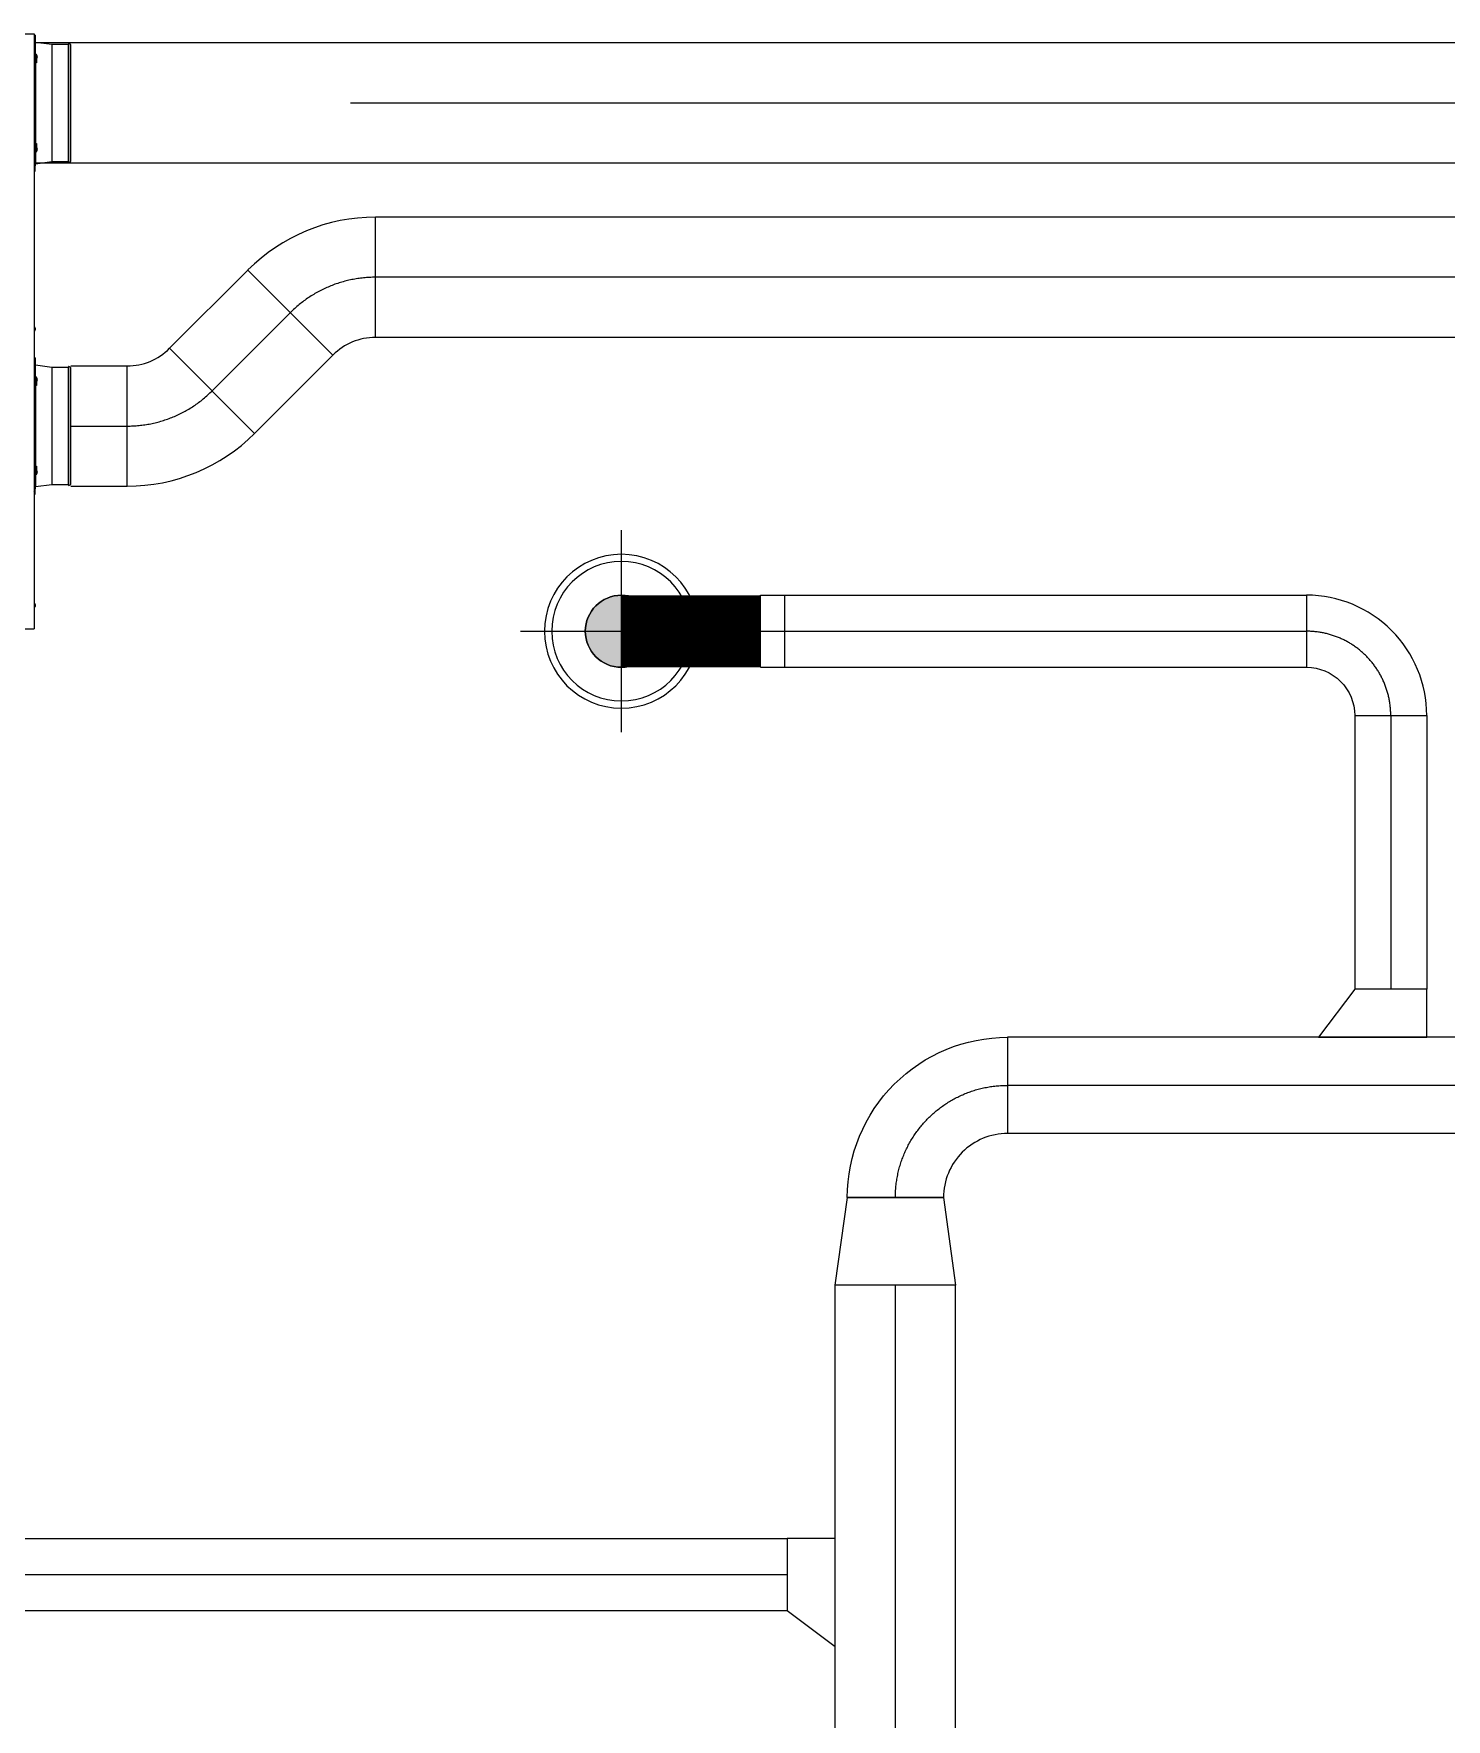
# Model space of a CAD drawing. Header units: millimetres. Extents: x 61566 to 667441, y 0 to 118800.
# Drawn here: x 441248 to 444185, y 61644 to 65148 of the extents above; entities that cross this region are included whole.
import ezdxf

# ---------------------------------------------------------------- set-up
doc = ezdxf.new("R2010")
doc.units = ezdxf.units.MM
doc.header["$LTSCALE"] = 200
doc.linetypes.add('CENTER', pattern=[50.8, 31.75, -6.35, 6.35, -6.35])
for name, color, linetype in [('DUCT', 7, 'Continuous'), ('LG-환기', 2, 'Continuous'), ('환기(RA)', 2, 'Continuous'), ('환기(SA)', 3, 'Continuous'), ('환기유니트', 6, 'Continuous')]:
    doc.layers.add(name, color=color, linetype=linetype)

# ---------------------------------------------------------------- blocks, each defined once
blk = doc.blocks.new('A$C40B63A93')
at = {"color": 1}
for p, q in [((210, 420), (210, 0)), ((420, 210), (0, 210))]:
    blk.add_line(p, q, dxfattribs=at)
at = {"color": 0}
for radius in [160, 145, 75]:
    blk.add_circle((210, 210), radius, dxfattribs=at)
blk = doc.blocks.new('ELBOW_90_150')
at = {"layer": 'DUCT', "color": 0}
blk.add_lwpolyline([(175, 250, 0.414214), (-75, 0), (75, 0, -0.414214), (175, 100), (175, 250)], format="xyb", dxfattribs=at)
at = {"layer": 'DUCT', "color": 1, "linetype": 'CENTER'}
blk.add_arc((175, 0), 175, 90, 180, dxfattribs=at)
blk = doc.blocks.new('레듀서2')
at = {"layer": '환기(RA)', "color": 0}
blk.add_lwpolyline([(181.7, 225), (0, 250), (0, 0), (181.7, 25)], close=True, dxfattribs=at)
blk = doc.blocks.new('상업용 프리미엄환기 800~1000CMH')
at = {"layer": 'LG-환기', "color": 0, "linetype": 'Continuous', "lineweight": 18}
for p, q in [((332.5, 1261.3), (-10.4, 1261.3)), ((-10.4, 23.9), (-10.4, 1261.3)), ((-12.8, 1214.5), (-12.8, 1214.5)), ((-10.9, 1208.1), (-10.9, 1217)), ((-82.5, 962.9), (-86.8, 961.2)), ((-86.8, 961.2), (-86.8, 717.6)), ((-82.5, 962.9), (-82.5, 715.8)), ((-81.8, 962.4), (-81.8, 716.3)), ((-46.9, 961.2), (-81.8, 961.2)), ((-13.5, 965.4), (-46.9, 961.2)), ((-46.9, 717.6), (-46.9, 961.2)), ((-13.5, 941.2), (-13.5, 965.4)), ((-12.4, 980.9), (-12.6, 969.9)), ((-12.6, 937.7), (-12.6, 969.9)), ((-12.4, 980.9), (-12.4, 971.7)), ((-10.4, 980.9), (-12.4, 980.9)), ((-12.4, 969.6), (-12.4, 870.6)), ((-12, 972.4), (-12, 972.4)), ((-16.7, 935.9), (-17.1, 935.9)), ((-17.1, 935.1), (-16.7, 935.1)), ((-16.7, 937.7), (-16.7, 937.7)), ((-16.7, 933.4), (-16.7, 933.4)), ((-15.5, 923.3), (-15.5, 931.4)), ((-14.9, 940.2), (-14.9, 930.8)), ((-14.6, 940.2), (-14.9, 940.2)), ((-14.9, 930.8), (-14.6, 930.8)), ((-14.6, 924.7), (-14.6, 941.2)), ((-12.4, 941.2), (-14.6, 941.2)), ((-14.6, 930.9), (-12.5, 930.9)), ((-13.5, 755.2), (-13.5, 923.5)), ((-12.6, 751.4), (-12.6, 927.3)), ((-9.6, 870.6), (-12.4, 870.6)), ((-12.4, 697.9), (-12.4, 808.1)), ((-12.4, 808.1), (-9.6, 808.1)), ((-16.7, 743.6), (-17.1, 743.6)), ((-17.1, 742.8), (-16.7, 742.8)), ((-16.7, 745.3), (-16.7, 745.3)), ((-16.7, 741), (-16.7, 741)), ((-15.5, 747.4), (-15.5, 755.4)), ((-14.9, 747.9), (-14.9, 738.5)), ((-14.6, 747.9), (-14.9, 747.9)), ((-14.9, 738.5), (-14.6, 738.5)), ((-14.6, 737.5), (-14.6, 754)), ((-14.6, 747.8), (-12.5, 747.8)), ((-14.6, 737.5), (-12.4, 737.5)), ((-13.5, 737.5), (-13.5, 713.3)), ((-12.6, 741), (-12.6, 708.9)), ((-86.8, 717.6), (-82.5, 715.8)), ((-81.8, 717.6), (-46.9, 717.6)), ((-46.9, 717.6), (-13.5, 713.3)), ((-12.6, 708.9), (-12.4, 697.9)), ((-12.4, 697.9), (-10.4, 697.9)), ((-12.8, 639.5), (-12.8, 639.5)), ((-10.9, 633.1), (-10.9, 642)), ((-82.5, 291.6), (-86.8, 289.9)), ((-86.8, 289.9), (-86.8, 46.3)), ((-82.5, 291.6), (-82.5, 44.5)), ((-81.8, 291.1), (-81.8, 45)), ((-46.9, 289.9), (-81.8, 289.9)), ((-13.5, 294.1), (-46.9, 289.9)), ((-46.9, 46.3), (-46.9, 289.9)), ((-13.5, 269.9), (-13.5, 294.1)), ((-12.4, 309.6), (-12.6, 298.6)), ((-12.6, 266.4), (-12.6, 298.6)), ((-10.4, 309.6), (-12.4, 309.6)), ((-12.4, 309.6), (-12.4, 199.3)), ((-16.7, 264.6), (-17.1, 264.6)), ((-17.1, 263.8), (-16.7, 263.8)), ((-16.7, 266.4), (-16.7, 266.4)), ((-16.7, 262.1), (-16.7, 262.1)), ((-15.5, 252), (-15.5, 260.1)), ((-14.6, 268.9), (-14.9, 268.9)), ((-14.9, 268.9), (-14.9, 259.5)), ((-14.9, 259.5), (-14.6, 259.5)), ((-12.4, 269.9), (-14.6, 269.9)), ((-14.6, 253.4), (-14.6, 269.9)), ((-14.6, 259.6), (-12.5, 259.6)), ((-13.5, 83.9), (-13.5, 252.2)), ((-12.6, 80.1), (-12.6, 256)), ((-10.4, 199.3), (-12.4, 199.3)), ((-12.4, 136.8), (-10.4, 136.8)), ((-12.4, 26.6), (-12.4, 136.8)), ((-16.7, 72.3), (-17.1, 72.3)), ((-17.1, 71.5), (-16.7, 71.5)), ((-16.7, 74), (-16.7, 74)), ((-15.5, 76.1), (-15.5, 84.1)), ((-14.6, 76.6), (-14.9, 76.6)), ((-14.9, 76.6), (-14.9, 67.2)), ((-14.6, 66.2), (-14.6, 82.7)), ((-14.6, 76.5), (-12.5, 76.5)), ((-86.8, 46.3), (-82.5, 44.5)), ((-81.8, 46.3), (-46.9, 46.3)), ((-46.9, 46.3), (-13.5, 42)), ((-16.7, 69.7), (-16.7, 69.7)), ((-14.9, 67.2), (-14.6, 67.2)), ((-14.6, 66.2), (-12.4, 66.2)), ((-13.5, 66.2), (-13.5, 42)), ((-12.6, 69.7), (-12.6, 37.6)), ((-12.6, 37.6), (-12.4, 26.6)), ((-12.4, 26.6), (-10.4, 26.6)), ((1051.8, 23.9), (-10.4, 23.9))]:
    blk.add_line(p, q, dxfattribs=at)
for centre, radius, start, end in [((-7.8, 1212.6), 5.4, 124.6013, 158.604), ((-7.8, 1212.6), 5.4, 206.0867, 235.3987), ((-10.7, 1216.8), 0.3, 0, 124.6013), ((-10.7, 1208.4), 0.3, 235.3987, 0), ((-82.3, 962.4), 0.5, 0, 111.8014), ((-13.6, 966.4), 1, 277.3264, 0), ((-7, 970.5), 5.4, 128.9696, 158.604), ((-7, 970.5), 5.4, 206.0867, 231.0303), ((-11, 935.5), 6.09, 159.3157, 176.2321), ((-11, 935.5), 6.09, 183.7679, 200.6843), ((-11, 935.5), 6.1, 129.6019, 159.3622), ((-11, 935.5), 5.71, 175.982, 184.018), ((-11, 935.5), 6.1, 200.6378, 230.3981), ((-11, 743.2), 6.09, 159.3157, 176.2321), ((-11, 743.2), 6.09, 183.7679, 200.6843), ((-11, 743.2), 6.1, 129.6019, 159.3622), ((-11, 743.2), 5.71, 175.982, 184.018), ((-11, 743.2), 6.1, 200.6378, 230.3981), ((-82.3, 716.3), 0.5, 248.1986, 0), ((-13.6, 712.3), 1, 0, 82.6736), ((-7.8, 637.6), 5.4, 124.6013, 158.604), ((-7.8, 637.6), 5.4, 206.0867, 235.3987), ((-10.7, 641.8), 0.3, 0, 124.6013), ((-10.7, 633.4), 0.3, 235.3987, 0), ((-82.3, 291.1), 0.5, 0, 111.8014), ((-13.6, 295.1), 1, 277.3264, 0), ((-11, 264.2), 6.09, 159.3157, 176.2321), ((-11, 264.2), 6.09, 183.7679, 200.6843), ((-11, 264.2), 6.1, 129.6019, 159.3622), ((-11, 264.2), 5.71, 175.982, 184.018), ((-11, 264.2), 6.1, 200.6378, 230.3981), ((-11, 71.9), 6.09, 159.3157, 176.2321), ((-11, 71.9), 6.09, 183.7679, 200.6843), ((-11, 71.9), 6.1, 129.6019, 159.3622), ((-11, 71.9), 5.71, 175.982, 184.018), ((-82.3, 45), 0.5, 248.1986, 0), ((-11, 71.9), 6.1, 200.6378, 230.3981), ((-13.6, 41), 1, 0, 82.6736)]:
    blk.add_arc(centre, radius, start, end, dxfattribs=at)
for points, knots in [([(-13.1, 1213.3), (-13.1, 1213.2), (-13.1, 1213.2), (-13.2, 1213.2), (-13.2, 1213.2), (-13.2, 1213.2), (-13.2, 1213.2), (-13.2, 1213.1), (-13.2, 1213.1), (-13.2, 1213.1), (-13.2, 1213.1), (-13.2, 1213.1), (-13.2, 1213.1), (-13.2, 1213), (-13.2, 1213), (-13.2, 1213), (-13.2, 1213), (-13.2, 1213), (-13.2, 1213), (-13.2, 1213), (-13.2, 1213), (-13.2, 1213), (-13.1, 1213), (-13.1, 1213), (-13.1, 1213)], [0, 0, 0, 0, 0.125, 0.125, 0.1875, 0.1875, 0.25, 0.25, 0.375, 0.375, 0.4375, 0.4375, 0.5, 0.5, 0.625, 0.625, 0.6875, 0.6875, 0.75, 0.8125, 0.8125, 0.875, 0.875, 1, 1, 1, 1]), ([(-13.1, 1212.2), (-13.1, 1212.2), (-13.1, 1212.2), (-13.2, 1212.1), (-13.2, 1212.1), (-13.2, 1212.1), (-13.2, 1212.1), (-13.2, 1212.1), (-13.2, 1212.1), (-13.2, 1212.1), (-13.2, 1212.1), (-13.2, 1212.1), (-13.2, 1212.1), (-13.2, 1212.1), (-13.2, 1212), (-13.2, 1212), (-13.2, 1212), (-13.2, 1212), (-13.2, 1212), (-13.2, 1212), (-13.2, 1211.9), (-13.2, 1211.9), (-13.1, 1211.9), (-13.1, 1211.9), (-13.1, 1211.9)], [0, 0, 0, 0, 0.125, 0.125, 0.1875, 0.1875, 0.25, 0.25, 0.375, 0.375, 0.4375, 0.4375, 0.5, 0.5, 0.625, 0.625, 0.6875, 0.6875, 0.75, 0.8125, 0.8125, 0.875, 0.875, 1, 1, 1, 1]), ([(-12.8, 1214.5), (-12.9, 1214.4), (-12.9, 1214.3), (-13, 1214.1), (-13, 1214.1), (-13, 1214), (-13, 1213.9), (-13.1, 1213.7), (-13.1, 1213.5), (-13.1, 1213.3)], [0, 0, 0, 0, 0.25, 0.25, 0.375, 0.375, 0.5, 0.5, 1, 1, 1, 1]), ([(-13.1, 1213), (-13.1, 1213), (-13.1, 1213), (-13, 1213), (-13, 1213), (-12.9, 1213), (-12.9, 1213), (-12.8, 1213), (-12.8, 1213), (-12.8, 1213)], [0, 0, 0, 0, 0.5, 0.5, 0.75, 0.75, 0.875, 0.875, 1, 1, 1, 1]), ([(-12.8, 1212.2), (-12.9, 1212.2), (-13, 1212.2), (-13, 1212.2), (-13, 1212.2), (-13.1, 1212.2), (-13.1, 1212.2), (-13.1, 1212.2), (-13.1, 1212.2), (-13.1, 1212.2)], [0, 0, 0, 0, 0.5, 0.5, 0.625, 0.625, 0.75, 0.75, 1, 1, 1, 1]), ([(-13.1, 1211.9), (-13.1, 1211.7), (-13.1, 1211.6), (-13.1, 1211.5), (-13.1, 1211.4), (-13, 1211.3), (-13, 1211.3), (-13, 1211.1), (-13, 1211.1), (-13, 1211), (-12.9, 1210.8), (-12.8, 1210.7), (-12.8, 1210.6)], [0, 0, 0, 0, 0.25, 0.25, 0.375, 0.375, 0.5, 0.5, 0.625, 0.625, 0.75, 1, 1, 1, 1]), ([(-12.3, 971.2), (-12.3, 971.1), (-12.3, 971.1), (-12.4, 971.1), (-12.4, 971.1), (-12.4, 971.1), (-12.4, 971.1), (-12.4, 971), (-12.4, 971), (-12.4, 971), (-12.4, 971), (-12.4, 971), (-12.4, 971), (-12.4, 970.9), (-12.4, 970.9), (-12.4, 970.9), (-12.4, 970.9), (-12.4, 970.9), (-12.4, 970.9), (-12.4, 970.9), (-12.4, 970.9), (-12.4, 970.9), (-12.3, 970.9), (-12.3, 970.9), (-12.3, 970.9)], [0, 0, 0, 0, 0.125, 0.125, 0.1875, 0.1875, 0.25, 0.25, 0.375, 0.375, 0.4375, 0.4375, 0.5, 0.5, 0.625, 0.625, 0.6875, 0.6875, 0.75, 0.8125, 0.8125, 0.875, 0.875, 1, 1, 1, 1]), ([(-12.3, 970.1), (-12.3, 970.1), (-12.3, 970.1), (-12.4, 970), (-12.4, 970), (-12.4, 970), (-12.4, 970), (-12.4, 970), (-12.4, 970), (-12.4, 970), (-12.4, 970), (-12.4, 970), (-12.4, 970), (-12.4, 970), (-12.4, 969.9), (-12.4, 969.9), (-12.4, 969.9), (-12.4, 969.9), (-12.4, 969.9), (-12.4, 969.9), (-12.4, 969.8), (-12.4, 969.8), (-12.3, 969.8), (-12.3, 969.8), (-12.3, 969.8)], [0, 0, 0, 0, 0.125, 0.125, 0.1875, 0.1875, 0.25, 0.25, 0.375, 0.375, 0.4375, 0.4375, 0.5, 0.5, 0.625, 0.625, 0.6875, 0.6875, 0.75, 0.8125, 0.8125, 0.875, 0.875, 1, 1, 1, 1]), ([(-12, 972.4), (-12.1, 972.3), (-12.1, 972.2), (-12.2, 972), (-12.2, 972), (-12.2, 971.9), (-12.2, 971.8), (-12.3, 971.6), (-12.3, 971.4), (-12.3, 971.2)], [0, 0, 0, 0, 0.25, 0.25, 0.375, 0.375, 0.5, 0.5, 1, 1, 1, 1]), ([(-12.3, 970.9), (-12.3, 970.9), (-12.3, 970.9), (-12.2, 970.9), (-12.2, 970.9), (-12.1, 970.9), (-12.1, 970.9), (-12, 970.9), (-12, 970.9), (-12, 970.9)], [0, 0, 0, 0, 0.5, 0.5, 0.75, 0.75, 0.875, 0.875, 1, 1, 1, 1]), ([(-12, 970.1), (-12.1, 970.1), (-12.2, 970.1), (-12.2, 970.1), (-12.2, 970.1), (-12.3, 970.1), (-12.3, 970.1), (-12.3, 970.1), (-12.3, 970.1), (-12.3, 970.1)], [0, 0, 0, 0, 0.5, 0.5, 0.625, 0.625, 0.75, 0.75, 1, 1, 1, 1]), ([(-12.3, 969.8), (-12.3, 969.6), (-12.3, 969.5), (-12.3, 969.4), (-12.3, 969.3), (-12.2, 969.2), (-12.2, 969.2), (-12.2, 969), (-12.2, 969), (-12.2, 968.9), (-12.1, 968.7), (-12, 968.6), (-12, 968.5)], [0, 0, 0, 0, 0.25, 0.25, 0.375, 0.375, 0.5, 0.5, 0.625, 0.625, 0.75, 1, 1, 1, 1]), ([(-15.5, 923.3), (-15.5, 923.3), (-15.5, 923.3), (-15.4, 923.3), (-15.4, 923.3), (-15.4, 923.3), (-15.4, 923.4), (-15.3, 923.4), (-15.3, 923.5), (-15.2, 923.5), (-15.1, 923.6), (-15.1, 923.7), (-15, 923.8), (-15, 923.8), (-15, 923.8), (-15, 923.8), (-14.9, 923.9), (-14.9, 923.9), (-14.9, 924), (-14.8, 924.1), (-14.8, 924.1), (-14.8, 924.1), (-14.7, 924.2), (-14.7, 924.2), (-14.7, 924.2), (-14.7, 924.3), (-14.7, 924.3), (-14.7, 924.4), (-14.6, 924.4), (-14.6, 924.4), (-14.6, 924.5), (-14.6, 924.5), (-14.6, 924.5), (-14.6, 924.6), (-14.6, 924.6), (-14.6, 924.7), (-14.6, 924.7)], [0, 0, 0, 0, 0.015625, 0.015625, 0.03125, 0.0625, 0.0625, 0.125, 0.125, 0.25, 0.25, 0.375, 0.375, 0.40625, 0.40625, 0.4375, 0.4375, 0.5, 0.5, 0.625, 0.625, 0.65625, 0.65625, 0.6875, 0.6875, 0.75, 0.75, 0.8125, 0.8125, 0.84375, 0.84375, 0.875, 0.875, 0.9375, 0.9375, 1, 1, 1, 1]), ([(-14.6, 924.7), (-14.3, 924.8), (-13.9, 924.8), (-13.3, 924.9), (-12.9, 924.9), (-12.6, 924.9)], [0, 0, 0, 0, 0.5, 0.5, 1, 1, 1, 1]), ([(-12.6, 924.9), (-12.6, 924.8), (-12.6, 924.8), (-12.6, 924.8), (-12.6, 924.7), (-12.6, 924.7), (-12.6, 924.7), (-12.6, 924.6), (-12.6, 924.6), (-12.7, 924.6), (-12.7, 924.5), (-12.7, 924.5), (-12.7, 924.4), (-12.7, 924.4), (-12.7, 924.4), (-12.8, 924.3), (-12.8, 924.3), (-12.8, 924.2), (-12.9, 924.2), (-12.9, 924.1), (-12.9, 924), (-13, 924), (-13, 924), (-13, 924), (-13, 923.9), (-13.1, 923.9), (-13.1, 923.8), (-13.2, 923.7), (-13.3, 923.7), (-13.3, 923.6), (-13.4, 923.6), (-13.4, 923.5), (-13.4, 923.5), (-13.4, 923.5), (-13.5, 923.5), (-13.5, 923.5), (-13.5, 923.5)], [0, 0, 0, 0, 0.0625, 0.0625, 0.125, 0.125, 0.15625, 0.15625, 0.1875, 0.1875, 0.25, 0.25, 0.3125, 0.3125, 0.34375, 0.34375, 0.375, 0.375, 0.5, 0.5, 0.5625, 0.5625, 0.59375, 0.59375, 0.625, 0.625, 0.75, 0.75, 0.875, 0.875, 0.9375, 0.9375, 0.96875, 0.984375, 0.984375, 1, 1, 1, 1]), ([(-12.5, 930.9), (-12.5, 930), (-12.5, 929), (-12.6, 927.8), (-12.6, 927.6), (-12.6, 927.3)], [0, 0, 0, 0, 0.778328, 0.778328, 1, 1, 1, 1]), ([(-12.4, 939.4), (-12.4, 939.3), (-12.4, 939.1), (-12.4, 938.9), (-12.4, 938.9), (-12.4, 938.8), (-12.4, 938.7), (-12.4, 938.6), (-12.4, 938.3), (-12.4, 938), (-12.4, 937.6), (-12.4, 937.4), (-12.4, 937.3), (-12.4, 937.1), (-12.4, 937.1), (-12.4, 937), (-12.4, 937), (-12.4, 936.7), (-12.4, 936.3), (-12.4, 936), (-12.4, 935.6), (-12.4, 935.4), (-12.4, 935.1), (-12.4, 935.1), (-12.4, 935), (-12.4, 934.8), (-12.4, 934.7), (-12.4, 934.4), (-12.4, 934), (-12.4, 933.6), (-12.4, 933.3), (-12.4, 933.2), (-12.4, 933.1), (-12.4, 933), (-12.4, 932.7), (-12.4, 932.3), (-12.5, 932), (-12.5, 931.8), (-12.5, 931.7), (-12.5, 931.6), (-12.5, 931.5), (-12.5, 931.4), (-12.5, 931.4), (-12.5, 931.2), (-12.5, 931.1), (-12.5, 930.9)], [0, 0, 0, 0, 0.0625, 0.0625, 0.078125, 0.078125, 0.09375, 0.125, 0.125, 0.1875, 0.25, 0.25, 0.28125, 0.28125, 0.296875, 0.296875, 0.3125, 0.3125, 0.375, 0.4375, 0.4375, 0.5, 0.5, 0.515625, 0.515625, 0.53125, 0.5625, 0.5625, 0.625, 0.6875, 0.6875, 0.71875, 0.71875, 0.75, 0.75, 0.8125, 0.875, 0.875, 0.90625, 0.90625, 0.921875, 0.921875, 0.9375, 0.9375, 1, 1, 1, 1]), ([(-12.4, 941.2), (-12.4, 941.2), (-12.4, 941.2), (-12.4, 941.2), (-12.4, 941.2), (-12.4, 941.1), (-12.4, 941), (-12.4, 941), (-12.4, 941), (-12.4, 941), (-12.4, 941), (-12.4, 940.9), (-12.4, 940.9), (-12.4, 940.7), (-12.4, 940.6), (-12.4, 940.4), (-12.4, 940.4), (-12.4, 940.3), (-12.4, 940.3), (-12.4, 940.2), (-12.4, 940.2), (-12.4, 940), (-12.4, 939.9), (-12.4, 939.7), (-12.4, 939.6), (-12.4, 939.4)], [0, 0, 0, 0, 0.001286, 0.001286, 0.126125, 0.250964, 0.250964, 0.282174, 0.282174, 0.313384, 0.313384, 0.375804, 0.375804, 0.500643, 0.625482, 0.625482, 0.687902, 0.687902, 0.719112, 0.719112, 0.750321, 0.750321, 0.875161, 0.875161, 1, 1, 1, 1]), ([(-12.4, 870.6), (-12.4, 865.4), (-12.4, 860.2), (-12.4, 849.8), (-12.4, 839.4), (-12.4, 828.9), (-12.4, 818.5), (-12.4, 813.3), (-12.4, 808.1)], [0, 0, 0, 0, 0.25, 0.25, 0.5, 0.75, 0.75, 1, 1, 1, 1]), ([(-14.6, 754), (-14.6, 754.1), (-14.6, 754.1), (-14.6, 754.1), (-14.6, 754.2), (-14.6, 754.2), (-14.6, 754.2), (-14.6, 754.3), (-14.6, 754.3), (-14.7, 754.3), (-14.7, 754.4), (-14.7, 754.4), (-14.7, 754.5), (-14.7, 754.5), (-14.7, 754.5), (-14.8, 754.6), (-14.8, 754.6), (-14.8, 754.7), (-14.9, 754.7), (-14.9, 754.8), (-14.9, 754.8), (-15, 754.9), (-15, 754.9), (-15, 754.9), (-15, 755), (-15.1, 755), (-15.1, 755.1), (-15.2, 755.2), (-15.3, 755.2), (-15.3, 755.3), (-15.4, 755.3), (-15.4, 755.4), (-15.4, 755.4), (-15.4, 755.4), (-15.5, 755.4), (-15.5, 755.4), (-15.5, 755.4)], [0, 0, 0, 0, 0.0625, 0.0625, 0.125, 0.125, 0.15625, 0.15625, 0.1875, 0.1875, 0.25, 0.25, 0.3125, 0.3125, 0.34375, 0.34375, 0.375, 0.375, 0.5, 0.5, 0.5625, 0.5625, 0.59375, 0.59375, 0.625, 0.625, 0.75, 0.75, 0.875, 0.875, 0.9375, 0.9375, 0.96875, 0.984375, 0.984375, 1, 1, 1, 1]), ([(-12.6, 753.8), (-12.9, 753.8), (-13.3, 753.8), (-13.9, 753.9), (-14.3, 753.9), (-14.6, 754)], [0, 0, 0, 0, 0.5, 0.5, 1, 1, 1, 1]), ([(-13.5, 755.2), (-13.5, 755.2), (-13.5, 755.2), (-13.4, 755.2), (-13.4, 755.2), (-13.4, 755.2), (-13.4, 755.2), (-13.3, 755.1), (-13.3, 755.1), (-13.2, 755), (-13.1, 754.9), (-13.1, 754.8), (-13, 754.8), (-13, 754.8), (-13, 754.7), (-13, 754.7), (-12.9, 754.7), (-12.9, 754.6), (-12.9, 754.5), (-12.8, 754.5), (-12.8, 754.4), (-12.8, 754.4), (-12.7, 754.4), (-12.7, 754.3), (-12.7, 754.3), (-12.7, 754.3), (-12.7, 754.2), (-12.7, 754.2), (-12.6, 754.1), (-12.6, 754.1), (-12.6, 754.1), (-12.6, 754), (-12.6, 754), (-12.6, 754), (-12.6, 753.9), (-12.6, 753.9), (-12.6, 753.8)], [0, 0, 0, 0, 0.015625, 0.015625, 0.03125, 0.0625, 0.0625, 0.125, 0.125, 0.25, 0.25, 0.375, 0.375, 0.40625, 0.40625, 0.4375, 0.4375, 0.5, 0.5, 0.625, 0.625, 0.65625, 0.65625, 0.6875, 0.6875, 0.75, 0.75, 0.8125, 0.8125, 0.84375, 0.84375, 0.875, 0.875, 0.9375, 0.9375, 1, 1, 1, 1]), ([(-12.6, 751.4), (-12.6, 751.2), (-12.6, 750.9), (-12.5, 749.7), (-12.5, 748.7), (-12.5, 747.8)], [0, 0, 0, 0, 0.221672, 0.221672, 1, 1, 1, 1]), ([(-12.5, 747.8), (-12.5, 747.6), (-12.5, 747.5), (-12.5, 747.2), (-12.5, 746.9), (-12.4, 746.5), (-12.4, 746.3), (-12.4, 746.3), (-12.4, 746.2), (-12.4, 746.2), (-12.4, 746), (-12.4, 745.9), (-12.4, 745.7), (-12.4, 745.3), (-12.4, 744.9), (-12.4, 744.6), (-12.4, 744.5), (-12.4, 744.4), (-12.4, 744.3), (-12.4, 744.2), (-12.4, 744.2), (-12.4, 743.9), (-12.4, 743.7), (-12.4, 743.3), (-12.4, 743), (-12.4, 742.6), (-12.4, 742.3), (-12.4, 742.3), (-12.4, 742.2), (-12.4, 742.1), (-12.4, 742), (-12.4, 741.9), (-12.4, 741.6), (-12.4, 741.2), (-12.4, 740.9), (-12.4, 740.6), (-12.4, 740.5), (-12.4, 740.4), (-12.4, 740.4), (-12.4, 740.3), (-12.4, 740.3), (-12.4, 740), (-12.4, 739.9), (-12.4, 739.6), (-12.4, 739.4), (-12.4, 739.3)], [0, 0, 0, 0, 0.0625, 0.0625, 0.125, 0.1875, 0.1875, 0.203125, 0.203125, 0.21875, 0.21875, 0.25, 0.25, 0.3125, 0.375, 0.375, 0.40625, 0.40625, 0.421875, 0.421875, 0.4375, 0.4375, 0.5, 0.5, 0.5625, 0.625, 0.625, 0.640625, 0.640625, 0.65625, 0.65625, 0.6875, 0.6875, 0.75, 0.8125, 0.8125, 0.84375, 0.84375, 0.859375, 0.859375, 0.875, 0.875, 0.9375, 0.9375, 1, 1, 1, 1]), ([(-12.4, 739.3), (-12.4, 739.2), (-12.4, 739), (-12.4, 738.9), (-12.4, 738.8), (-12.4, 738.8), (-12.4, 738.7), (-12.4, 738.6), (-12.4, 738.4), (-12.4, 738.2), (-12.4, 738.1), (-12.4, 738), (-12.4, 737.9), (-12.4, 737.9), (-12.4, 737.9), (-12.4, 737.8), (-12.4, 737.8), (-12.4, 737.7), (-12.4, 737.7), (-12.4, 737.6), (-12.4, 737.6), (-12.4, 737.5), (-12.4, 737.5), (-12.4, 737.5), (-12.4, 737.5)], [0, 0, 0, 0, 0.12492, 0.12492, 0.15615, 0.15615, 0.18738, 0.24984, 0.24984, 0.37476, 0.49968, 0.49968, 0.562139, 0.562139, 0.593369, 0.593369, 0.624599, 0.624599, 0.749519, 0.874439, 0.874439, 0.999359, 0.999359, 1, 1, 1, 1]), ([(-13.1, 638.3), (-13.1, 638.2), (-13.1, 638.2), (-13.2, 638.2), (-13.2, 638.2), (-13.2, 638.2), (-13.2, 638.2), (-13.2, 638.1), (-13.2, 638.1), (-13.2, 638.1), (-13.2, 638.1), (-13.2, 638.1), (-13.2, 638.1), (-13.2, 638), (-13.2, 638), (-13.2, 638), (-13.2, 638), (-13.2, 638), (-13.2, 638), (-13.2, 638), (-13.2, 638), (-13.2, 638), (-13.1, 638), (-13.1, 638), (-13.1, 638)], [0, 0, 0, 0, 0.125, 0.125, 0.1875, 0.1875, 0.25, 0.25, 0.375, 0.375, 0.4375, 0.4375, 0.5, 0.5, 0.625, 0.625, 0.6875, 0.6875, 0.75, 0.8125, 0.8125, 0.875, 0.875, 1, 1, 1, 1]), ([(-13.1, 637.2), (-13.1, 637.2), (-13.1, 637.2), (-13.2, 637.1), (-13.2, 637.1), (-13.2, 637.1), (-13.2, 637.1), (-13.2, 637.1), (-13.2, 637.1), (-13.2, 637.1), (-13.2, 637.1), (-13.2, 637.1), (-13.2, 637.1), (-13.2, 637.1), (-13.2, 637), (-13.2, 637), (-13.2, 637), (-13.2, 637), (-13.2, 637), (-13.2, 637), (-13.2, 636.9), (-13.2, 636.9), (-13.1, 636.9), (-13.1, 636.9), (-13.1, 636.9)], [0, 0, 0, 0, 0.125, 0.125, 0.1875, 0.1875, 0.25, 0.25, 0.375, 0.375, 0.4375, 0.4375, 0.5, 0.5, 0.625, 0.625, 0.6875, 0.6875, 0.75, 0.8125, 0.8125, 0.875, 0.875, 1, 1, 1, 1]), ([(-12.8, 639.5), (-12.9, 639.4), (-12.9, 639.3), (-13, 639.1), (-13, 639.1), (-13, 639), (-13, 638.9), (-13.1, 638.7), (-13.1, 638.5), (-13.1, 638.3)], [0, 0, 0, 0, 0.25, 0.25, 0.375, 0.375, 0.5, 0.5, 1, 1, 1, 1]), ([(-13.1, 638), (-13.1, 638), (-13.1, 638), (-13, 638), (-13, 638), (-12.9, 638), (-12.9, 638), (-12.8, 638), (-12.8, 638), (-12.8, 638)], [0, 0, 0, 0, 0.5, 0.5, 0.75, 0.75, 0.875, 0.875, 1, 1, 1, 1]), ([(-12.8, 637.2), (-12.9, 637.2), (-13, 637.2), (-13, 637.2), (-13, 637.2), (-13.1, 637.2), (-13.1, 637.2), (-13.1, 637.2), (-13.1, 637.2), (-13.1, 637.2)], [0, 0, 0, 0, 0.5, 0.5, 0.625, 0.625, 0.75, 0.75, 1, 1, 1, 1]), ([(-13.1, 636.9), (-13.1, 636.7), (-13.1, 636.6), (-13.1, 636.5), (-13.1, 636.4), (-13, 636.3), (-13, 636.3), (-13, 636.1), (-13, 636.1), (-13, 636), (-12.9, 635.8), (-12.8, 635.7), (-12.8, 635.6)], [0, 0, 0, 0, 0.25, 0.25, 0.375, 0.375, 0.5, 0.5, 0.625, 0.625, 0.75, 1, 1, 1, 1]), ([(-15.5, 252), (-15.5, 252), (-15.5, 252), (-15.4, 252), (-15.4, 252), (-15.4, 252), (-15.4, 252.1), (-15.3, 252.1), (-15.3, 252.2), (-15.2, 252.2), (-15.1, 252.3), (-15.1, 252.4), (-15, 252.5), (-15, 252.5), (-15, 252.5), (-15, 252.5), (-14.9, 252.6), (-14.9, 252.6), (-14.9, 252.7), (-14.8, 252.8), (-14.8, 252.8), (-14.8, 252.8), (-14.7, 252.9), (-14.7, 252.9), (-14.7, 252.9), (-14.7, 253), (-14.7, 253), (-14.7, 253.1), (-14.6, 253.1), (-14.6, 253.1), (-14.6, 253.2), (-14.6, 253.2), (-14.6, 253.2), (-14.6, 253.3), (-14.6, 253.3), (-14.6, 253.4), (-14.6, 253.4)], [0, 0, 0, 0, 0.015625, 0.015625, 0.03125, 0.0625, 0.0625, 0.125, 0.125, 0.25, 0.25, 0.375, 0.375, 0.40625, 0.40625, 0.4375, 0.4375, 0.5, 0.5, 0.625, 0.625, 0.65625, 0.65625, 0.6875, 0.6875, 0.75, 0.75, 0.8125, 0.8125, 0.84375, 0.84375, 0.875, 0.875, 0.9375, 0.9375, 1, 1, 1, 1]), ([(-14.6, 253.4), (-14.3, 253.5), (-13.9, 253.5), (-13.3, 253.6), (-12.9, 253.6), (-12.6, 253.6)], [0, 0, 0, 0, 0.5, 0.5, 1, 1, 1, 1]), ([(-12.6, 253.6), (-12.6, 253.5), (-12.6, 253.5), (-12.6, 253.5), (-12.6, 253.4), (-12.6, 253.4), (-12.6, 253.4), (-12.6, 253.3), (-12.6, 253.3), (-12.7, 253.3), (-12.7, 253.2), (-12.7, 253.2), (-12.7, 253.1), (-12.7, 253.1), (-12.7, 253.1), (-12.8, 253), (-12.8, 253), (-12.8, 252.9), (-12.9, 252.9), (-12.9, 252.8), (-12.9, 252.7), (-13, 252.7), (-13, 252.7), (-13, 252.7), (-13, 252.6), (-13.1, 252.6), (-13.1, 252.5), (-13.2, 252.4), (-13.3, 252.4), (-13.3, 252.3), (-13.4, 252.3), (-13.4, 252.2), (-13.4, 252.2), (-13.4, 252.2), (-13.5, 252.2), (-13.5, 252.2), (-13.5, 252.2)], [0, 0, 0, 0, 0.0625, 0.0625, 0.125, 0.125, 0.15625, 0.15625, 0.1875, 0.1875, 0.25, 0.25, 0.3125, 0.3125, 0.34375, 0.34375, 0.375, 0.375, 0.5, 0.5, 0.5625, 0.5625, 0.59375, 0.59375, 0.625, 0.625, 0.75, 0.75, 0.875, 0.875, 0.9375, 0.9375, 0.96875, 0.984375, 0.984375, 1, 1, 1, 1]), ([(-12.5, 259.6), (-12.5, 258.7), (-12.5, 257.7), (-12.6, 256.5), (-12.6, 256.3), (-12.6, 256)], [0, 0, 0, 0, 0.778328, 0.778328, 1, 1, 1, 1]), ([(-12.4, 268.1), (-12.4, 268), (-12.4, 267.8), (-12.4, 267.6), (-12.4, 267.6), (-12.4, 267.5), (-12.4, 267.4), (-12.4, 267.3), (-12.4, 267), (-12.4, 266.7), (-12.4, 266.3), (-12.4, 266.1), (-12.4, 266), (-12.4, 265.8), (-12.4, 265.8), (-12.4, 265.7), (-12.4, 265.7), (-12.4, 265.4), (-12.4, 265), (-12.4, 264.7), (-12.4, 264.3), (-12.4, 264.1), (-12.4, 263.8), (-12.4, 263.8), (-12.4, 263.7), (-12.4, 263.5), (-12.4, 263.4), (-12.4, 263.1), (-12.4, 262.7), (-12.4, 262.3), (-12.4, 262), (-12.4, 261.9), (-12.4, 261.8), (-12.4, 261.7), (-12.4, 261.4), (-12.4, 261), (-12.5, 260.7), (-12.5, 260.5), (-12.5, 260.4), (-12.5, 260.3), (-12.5, 260.2), (-12.5, 260.1), (-12.5, 260.1), (-12.5, 259.9), (-12.5, 259.8), (-12.5, 259.6)], [0, 0, 0, 0, 0.0625, 0.0625, 0.078125, 0.078125, 0.09375, 0.125, 0.125, 0.1875, 0.25, 0.25, 0.28125, 0.28125, 0.296875, 0.296875, 0.3125, 0.3125, 0.375, 0.4375, 0.4375, 0.5, 0.5, 0.515625, 0.515625, 0.53125, 0.5625, 0.5625, 0.625, 0.6875, 0.6875, 0.71875, 0.71875, 0.75, 0.75, 0.8125, 0.875, 0.875, 0.90625, 0.90625, 0.921875, 0.921875, 0.9375, 0.9375, 1, 1, 1, 1]), ([(-12.4, 269.9), (-12.4, 269.9), (-12.4, 269.9), (-12.4, 269.9), (-12.4, 269.9), (-12.4, 269.8), (-12.4, 269.7), (-12.4, 269.7), (-12.4, 269.7), (-12.4, 269.7), (-12.4, 269.7), (-12.4, 269.6), (-12.4, 269.6), (-12.4, 269.4), (-12.4, 269.3), (-12.4, 269.1), (-12.4, 269.1), (-12.4, 269), (-12.4, 269), (-12.4, 268.9), (-12.4, 268.9), (-12.4, 268.7), (-12.4, 268.6), (-12.4, 268.4), (-12.4, 268.3), (-12.4, 268.1)], [0, 0, 0, 0, 0.001286, 0.001286, 0.126125, 0.250964, 0.250964, 0.282174, 0.282174, 0.313384, 0.313384, 0.375804, 0.375804, 0.500643, 0.625482, 0.625482, 0.687902, 0.687902, 0.719112, 0.719112, 0.750321, 0.750321, 0.875161, 0.875161, 1, 1, 1, 1]), ([(-12.4, 199.3), (-12.4, 194.1), (-12.4, 188.9), (-12.4, 178.5), (-12.4, 168.1), (-12.4, 157.6), (-12.4, 147.2), (-12.4, 142), (-12.4, 136.8)], [0, 0, 0, 0, 0.25, 0.25, 0.5, 0.75, 0.75, 1, 1, 1, 1]), ([(-14.6, 82.7), (-14.6, 82.8), (-14.6, 82.8), (-14.6, 82.8), (-14.6, 82.9), (-14.6, 82.9), (-14.6, 82.9), (-14.6, 83), (-14.6, 83), (-14.7, 83), (-14.7, 83.1), (-14.7, 83.1), (-14.7, 83.2), (-14.7, 83.2), (-14.7, 83.2), (-14.8, 83.3), (-14.8, 83.3), (-14.8, 83.4), (-14.9, 83.4), (-14.9, 83.5), (-14.9, 83.5), (-15, 83.6), (-15, 83.6), (-15, 83.6), (-15, 83.7), (-15.1, 83.7), (-15.1, 83.8), (-15.2, 83.9), (-15.3, 83.9), (-15.3, 84), (-15.4, 84), (-15.4, 84.1), (-15.4, 84.1), (-15.4, 84.1), (-15.5, 84.1), (-15.5, 84.1), (-15.5, 84.1)], [0, 0, 0, 0, 0.0625, 0.0625, 0.125, 0.125, 0.15625, 0.15625, 0.1875, 0.1875, 0.25, 0.25, 0.3125, 0.3125, 0.34375, 0.34375, 0.375, 0.375, 0.5, 0.5, 0.5625, 0.5625, 0.59375, 0.59375, 0.625, 0.625, 0.75, 0.75, 0.875, 0.875, 0.9375, 0.9375, 0.96875, 0.984375, 0.984375, 1, 1, 1, 1]), ([(-12.6, 82.5), (-12.9, 82.5), (-13.3, 82.5), (-13.9, 82.6), (-14.3, 82.6), (-14.6, 82.7)], [0, 0, 0, 0, 0.5, 0.5, 1, 1, 1, 1]), ([(-13.5, 83.9), (-13.5, 83.9), (-13.5, 83.9), (-13.4, 83.9), (-13.4, 83.9), (-13.4, 83.9), (-13.4, 83.9), (-13.3, 83.8), (-13.3, 83.8), (-13.2, 83.7), (-13.1, 83.6), (-13.1, 83.5), (-13, 83.5), (-13, 83.5), (-13, 83.4), (-13, 83.4), (-12.9, 83.4), (-12.9, 83.3), (-12.9, 83.2), (-12.8, 83.2), (-12.8, 83.1), (-12.8, 83.1), (-12.7, 83.1), (-12.7, 83), (-12.7, 83), (-12.7, 83), (-12.7, 82.9), (-12.7, 82.9), (-12.6, 82.8), (-12.6, 82.8), (-12.6, 82.8), (-12.6, 82.7), (-12.6, 82.7), (-12.6, 82.7), (-12.6, 82.6), (-12.6, 82.6), (-12.6, 82.5)], [0, 0, 0, 0, 0.015625, 0.015625, 0.03125, 0.0625, 0.0625, 0.125, 0.125, 0.25, 0.25, 0.375, 0.375, 0.40625, 0.40625, 0.4375, 0.4375, 0.5, 0.5, 0.625, 0.625, 0.65625, 0.65625, 0.6875, 0.6875, 0.75, 0.75, 0.8125, 0.8125, 0.84375, 0.84375, 0.875, 0.875, 0.9375, 0.9375, 1, 1, 1, 1]), ([(-12.6, 80.1), (-12.6, 79.9), (-12.6, 79.6), (-12.5, 78.4), (-12.5, 77.4), (-12.5, 76.5)], [0, 0, 0, 0, 0.221672, 0.221672, 1, 1, 1, 1]), ([(-12.5, 76.5), (-12.5, 76.3), (-12.5, 76.2), (-12.5, 75.9), (-12.5, 75.6), (-12.4, 75.2), (-12.4, 75), (-12.4, 75), (-12.4, 74.9), (-12.4, 74.9), (-12.4, 74.7), (-12.4, 74.6), (-12.4, 74.4), (-12.4, 74), (-12.4, 73.6), (-12.4, 73.3), (-12.4, 73.2), (-12.4, 73.1), (-12.4, 73), (-12.4, 72.9), (-12.4, 72.9), (-12.4, 72.6), (-12.4, 72.4), (-12.4, 72), (-12.4, 71.7), (-12.4, 71.3), (-12.4, 71), (-12.4, 71), (-12.4, 70.9), (-12.4, 70.8), (-12.4, 70.7), (-12.4, 70.6), (-12.4, 70.3), (-12.4, 69.9), (-12.4, 69.6), (-12.4, 69.3), (-12.4, 69.2), (-12.4, 69.1), (-12.4, 69.1), (-12.4, 69), (-12.4, 69), (-12.4, 68.7), (-12.4, 68.6), (-12.4, 68.3), (-12.4, 68.1), (-12.4, 68)], [0, 0, 0, 0, 0.0625, 0.0625, 0.125, 0.1875, 0.1875, 0.203125, 0.203125, 0.21875, 0.21875, 0.25, 0.25, 0.3125, 0.375, 0.375, 0.40625, 0.40625, 0.421875, 0.421875, 0.4375, 0.4375, 0.5, 0.5, 0.5625, 0.625, 0.625, 0.640625, 0.640625, 0.65625, 0.65625, 0.6875, 0.6875, 0.75, 0.8125, 0.8125, 0.84375, 0.84375, 0.859375, 0.859375, 0.875, 0.875, 0.9375, 0.9375, 1, 1, 1, 1]), ([(-12.4, 68), (-12.4, 67.9), (-12.4, 67.7), (-12.4, 67.6), (-12.4, 67.5), (-12.4, 67.5), (-12.4, 67.4), (-12.4, 67.3), (-12.4, 67.1), (-12.4, 66.9), (-12.4, 66.8), (-12.4, 66.7), (-12.4, 66.6), (-12.4, 66.6), (-12.4, 66.6), (-12.4, 66.5), (-12.4, 66.5), (-12.4, 66.4), (-12.4, 66.4), (-12.4, 66.3), (-12.4, 66.3), (-12.4, 66.2), (-12.4, 66.2), (-12.4, 66.2), (-12.4, 66.2)], [0, 0, 0, 0, 0.12492, 0.12492, 0.15615, 0.15615, 0.18738, 0.24984, 0.24984, 0.37476, 0.49968, 0.49968, 0.562139, 0.562139, 0.593369, 0.593369, 0.624599, 0.624599, 0.749519, 0.874439, 0.874439, 0.999359, 0.999359, 1, 1, 1, 1])]:
    blk.add_open_spline(points, degree=3, knots=knots, dxfattribs=at)
for points in [[(-12.8, 1213), (-12.8, 1212.7), (-12.8, 1212.4), (-12.8, 1212.2)], [(-12.8, 1210.6), (-12.8, 1210.6), (-12.8, 1210.6), (-12.8, 1210.6)], [(-12, 970.9), (-12, 970.6), (-12, 970.3), (-12, 970.1)], [(-12, 968.5), (-12, 968.5), (-12, 968.5), (-12, 968.5)], [(-13.5, 923.5), (-14.1, 923.4), (-14.8, 923.3), (-15.5, 923.3)], [(-14.6, 924.7), (-14.6, 924.7), (-14.6, 924.7), (-14.6, 924.7)], [(-15.5, 755.4), (-14.8, 755.4), (-14.1, 755.3), (-13.5, 755.2)], [(-14.6, 754), (-14.6, 754), (-14.6, 754), (-14.6, 754)], [(-12.8, 638), (-12.8, 637.7), (-12.8, 637.4), (-12.8, 637.2)], [(-12.8, 635.6), (-12.8, 635.6), (-12.8, 635.6), (-12.8, 635.6)], [(-13.5, 252.2), (-14.1, 252.1), (-14.8, 252), (-15.5, 252)], [(-14.6, 253.4), (-14.6, 253.4), (-14.6, 253.4), (-14.6, 253.4)], [(-15.5, 84.1), (-14.8, 84.1), (-14.1, 84), (-13.5, 83.9)], [(-14.6, 82.7), (-14.6, 82.7), (-14.6, 82.7), (-14.6, 82.7)]]:
    blk.add_open_spline(points, degree=3, dxfattribs=at)

msp = doc.modelspace()

# ---------------------------------------------------------------- hatches: boundary and pattern name
at = {"layer": '환기(RA)'}
h = msp.add_hatch(color=256, dxfattribs=at)
edge = h.paths.add_edge_path()
edge.add_arc((442469.9, 63905.6), 75, -270, 90, ccw=False)

# ---------------------------------------------------------------- linework, layer by layer
for p, q in [((447025, 64766.5), (441958.4, 64766.5)), ((441958.4, 64516.5), (441958.4, 64766.5)), ((441530.4, 64493.8), (441693.2, 64656.6)), ((441870, 64479.9), (441693.2, 64656.6)), ((447025, 64516.5), (441958.4, 64516.5)), ((441707.2, 64317), (441530.4, 64493.8)), ((441325, 64457.2), (441442, 64457.2)), ((441442, 64207.2), (441442, 64457.2)), ((441707.2, 64317), (441870, 64479.9)), ((441325, 64207.2), (441442, 64207.2)), ((442759.5, 63980.6), (443894.9, 63980.6)), ((442759.5, 63830.6), (442759.5, 63980.6)), ((442809.5, 63830.6), (442809.5, 63980.6)), ((442759.5, 63830.6), (443894.9, 63830.6)), ((443994.9, 63730.6), (443994.9, 63161.5)), ((444144.9, 63730.6), (444144.9, 63161.5)), ((445662.3, 63061.5), (443273.1, 63061.5)), ((445662.3, 62861.5), (443273.1, 62861.5)), ((442914.8, 57439), (442914.8, 62546.4)), ((443164.8, 57439), (443164.8, 62546.4)), ((439799.7, 62019.6), (442814.8, 62019.6)), ((439799.7, 61869.6), (442814.8, 61869.6))]:
    msp.add_line(p, q, dxfattribs=at)
at = {"layer": '환기(RA)', "const_width": 150}
msp.add_lwpolyline([(442759.5, 63905.6), (442469.9, 63905.6)], dxfattribs=at)
at = {"layer": '환기(RA)'}
for points in [[(444144.9, 63061.5), (444144.9, 63161.5), (443994.9, 63161.5), (443919.9, 63061.5)], [(442914.8, 62019.6), (442814.8, 62019.6), (442814.8, 61869.6), (442914.8, 61794.6)]]:
    msp.add_lwpolyline(points, close=True, dxfattribs=at)
msp.add_circle((442469.9, 63905.6), 75, dxfattribs=at)
for centre, radius, start, end in [((441958.4, 64391.5), 375, 90, 135), ((441958.4, 64391.5), 125, 90, 135), ((441958.4, 64391.5), 125, 90, 135), ((441442, 64582.2), 125, 270, 315), ((441442, 64582.2), 375, 270, 315)]:
    msp.add_arc(centre, radius, start, end, dxfattribs=at)
at = {"layer": '환기(SA)'}
for p, q in [((448256.6, 65128.7), (441250.1, 65128.7)), ((448256.6, 64878.7), (441248.6, 64878.7))]:
    msp.add_line(p, q, dxfattribs=at)
at = {"layer": '환기(SA)', "color": 1, "linetype": 'CENTER'}
for p, q in [((448256.6, 65003.7), (441248.6, 65003.7)), ((447025, 64641.5), (441958.4, 64641.5)), ((441618.8, 64405.4), (441781.6, 64568.2)), ((441325, 64332.2), (441442, 64332.2)), ((442759.5, 63905.6), (443894.9, 63905.6)), ((444069.9, 63730.6), (444069.9, 63161.5)), ((445662.3, 62961.5), (443273.1, 62961.5)), ((443039.8, 57439), (443039.8, 62546.4)), ((439799.7, 61944.6), (442814.8, 61944.6))]:
    msp.add_line(p, q, dxfattribs=at)
for centre, start, end in [((441958.4, 64391.5), 90, 135), ((441442, 64582.2), 270, 315)]:
    msp.add_arc(centre, 250, start, end, dxfattribs=at)

# ---------------------------------------------------------------- block references
at = {"layer": '환기(RA)', "xscale": -1}
for name, p, rotation in [('A$C40B63A93', (442679.9, 64115.6), 89.99999999999994), ('레듀서2', (442914.8, 62546.4), 270.0000000000001)]:
    msp.add_blockref(name, p, dxfattribs=dict(at, rotation=rotation))
at = {"layer": '환기(RA)', "rotation": 270}
msp.add_blockref('ELBOW_90_150', (443894.9, 63905.6), dxfattribs=at)
at = {"layer": '환기(RA)', "xscale": -1.333333333333333, "yscale": 1.333333333333333, "zscale": 1.333333333333333, "rotation": 89.99999999999993}
msp.add_blockref('ELBOW_90_150', (443273.1, 62961.5), dxfattribs=at)
at = {"layer": '환기유니트', "rotation": 180}
msp.add_blockref('상업용 프리미엄환기 800~1000CMH', (441238.2, 65171.8), dxfattribs=at)

doc.saveas('drawing.dxf')
